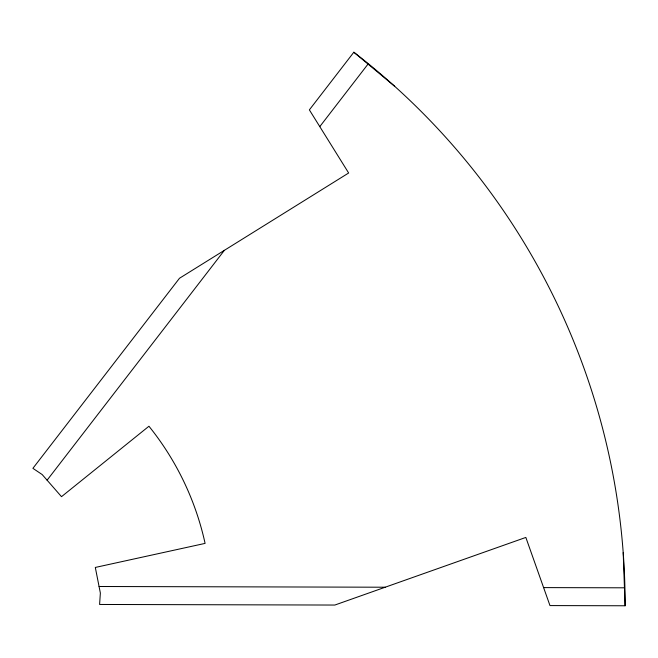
<?xml version="1.0" encoding="UTF-8"?>
<svg xmlns="http://www.w3.org/2000/svg" width="658" height="658" viewBox="0 0 658 658"><rect width="100%" height="100%" fill="white"/><g stroke="black" fill="none" stroke-linecap="round" stroke-linejoin="round"><path stroke-width="0.99" d="M394.685 86.305L353.831 52.229L309.367 109.878L348.65 172.996L179.486 278.268L32.9 468.332L42.17 474.55L61.507 496.675L148.947 426.236A283.425 283.425 0 0 1 205.09 543.393L95.311 567.443L100.361 593.047L99.597 604.463L334.84 605.047L525.841 537.43L549.973 605.582L625.1 605.771L623.2 552.605M47.096 480.192L224.378 250.336M319.788 126.624L368.036 64.081M99.07 586.5L385.218 587.216M543.607 587.602L624.458 587.808M353.831 52.229A696.871 696.871 0 0 1 625.1 605.771"/></g></svg>
